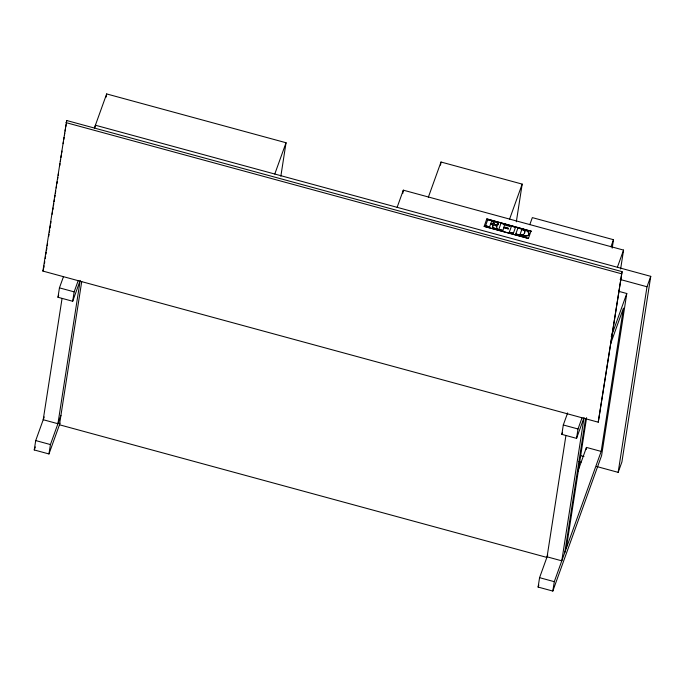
<?xml version="1.0" encoding="UTF-8"?>
<svg xmlns="http://www.w3.org/2000/svg" width="685" height="685" viewBox="0 0 685 685"><rect width="100%" height="100%" fill="white"/><g stroke="black" fill="none" stroke-linecap="round" stroke-linejoin="round"><path stroke-width="1.03" d="M496.805 228.31L496.848 226.512M492.977 225.177L492.669 226.572M498.337 224.337L498.38 223.892M42.89 271.072L66.71 120.517L622.066 271.637L598.245 422.191L42.89 271.072L43.386 269.684M43.806 267.938L44.131 265.831M44.456 263.725L44.782 261.619M45.279 258.459L45.604 256.353M45.929 254.246L46.255 252.14M46.589 250.034L46.914 247.936M47.239 245.829L47.565 243.723M48.712 236.351L49.037 234.244M49.371 232.138L49.697 230.032M50.022 227.925L50.347 225.819M50.673 223.712L51.007 221.606M52.146 214.234L52.48 212.127M52.805 210.021L53.13 207.915M53.456 205.808L53.79 203.702M54.115 201.604L54.44 199.498M54.766 197.391L55.091 195.285M55.425 193.179L55.75 191.072M56.239 187.913L56.564 185.806M56.898 183.7L57.223 181.594M57.549 179.487L57.874 177.381M58.208 175.274L58.533 173.168M59.681 165.796L60.006 163.689M60.331 161.583L60.657 159.477M60.982 157.379L61.316 155.272M61.641 153.166L61.967 151.06M63.114 143.687L63.44 141.581M63.765 139.475L64.099 137.368M64.424 135.262L64.75 133.155M65.075 131.049L65.4 128.943M65.734 126.836L66.06 124.73M66.385 122.624L66.71 120.517M60.066 423.116L48.96 453.958L34.25 449.959L35.714 440.566L44.217 416.942M62.044 298.549L43.215 419.725L57.925 423.724L80.196 280.422L72.696 301.263L57.977 297.256L59.441 287.863L63.414 276.826M95.069 127.341L95.395 125.227L650.75 276.346L621.912 461.938L618.161 472.359L596.481 466.459M48.96 453.958L50.425 444.565L60.922 415.393M72.696 301.263L74.151 291.861L78.133 280.799M106.175 97.073L106.663 93.931L286.047 142.745L280.841 176.25M81.72 281.569L59.467 424.786L546.553 557.333M402.823 193.324L403.311 190.165L623.564 250.093L620.619 269.034M440.524 165.162L441.012 162.02L522.184 184.111L516.327 221.803M484.149 226.392L528.418 238.44L484.149 226.392L486.787 218.917L531.021 231.213L486.787 218.917M485.554 225.802L489.604 226.906L485.554 225.802L487.754 219.637L495.829 222.034L498.218 223.593M487.754 219.637L493.757 221.349M490.657 223.978L492.721 224.826M491.599 221.383L493.414 221.863L494.339 223.276L493.483 223.909L490.837 223.473L491.607 221.306L493.397 221.94M492.712 227.745L497.113 228.944L492.712 227.745L492.575 227.112M496.839 226.589L494.81 224.954L496.214 225.023M503.886 227.591L508.176 228.841L503.886 227.591L502.85 230.502L498.791 229.398L500.992 223.242L510.119 225.725L500.992 223.242M502.85 230.502L498.808 229.329M509.289 232.258L513.356 233.285L515.548 227.206L511.498 226.101L509.289 232.258L513.356 233.285M511.498 226.101L515.54 227.274M527.287 235.777L524.213 236.111L515.771 234.022L517.98 227.865C521.148 229.569 528.161 228.824 529 233.508M517.98 227.865L526.397 230.443L528.931 232.806M521.842 229.543L524.102 230.314L524.881 231.821M618.538 291.271L626.784 293.514L601.593 455.611L552.821 591.069L538.11 587.071L539.574 577.669L547.743 554.978M584.057 417.533L576.556 438.374L561.846 434.367L563.301 424.974L567.651 412.901M565.904 435.651L547.075 556.828L561.786 560.835L583.894 418.586M552.821 591.069L554.285 581.676L601.182 451.424L623.444 308.122L610.498 344.084M576.556 438.374L578.012 428.973L581.985 417.936M564.791 552.495L585.581 418.681M612.184 248.141L613.495 239.707L532.331 217.616L529.788 224.671M566.289 548.325L586.591 417.67M586.146 449.506L586.463 447.416L601.182 451.424M598.245 422.191L622.066 271.637M618.161 472.359L647 286.767L650.75 276.346M492.566 227.189L492.686 226.504M528.837 234.244L529.017 233.431M524.582 233.08L524.89 231.744M492.789 226.136L492.935 225.673M94.376 128.069L106.663 93.931M57.977 297.256L58.696 295.278M34.25 449.959L35.337 446.945M274.779 174.041L286.047 142.745M397.129 207.332L403.311 190.165M428.356 197.177L441.012 162.02M489.604 226.906L490.674 223.901M509.529 219.268L522.184 184.111M508.176 228.841C509.297 226.341 501.317 228.67 504.828 224.954L509.888 226.41L510.119 225.725M521.85 229.466L520.009 234.621L523.306 234.912L524.599 233.003M528.418 238.44L531.063 230.965M610.96 246.754L613.495 239.707M617.382 267.27L623.564 250.093M561.846 434.367L562.556 432.381M611.251 336.66L626.784 293.514M577.832 471.4L586.463 447.416M538.11 587.071L538.838 585.058M528.486 234.929L528.854 234.167M494.356 223.199L493.491 223.832L491.676 223.618M497.969 224.791L498.346 224.26M527.964 235.469L528.495 234.852M527.27 235.854L527.972 235.392M497.978 224.714L497.25 225.04M523.314 234.835L521.088 234.835M497.661 224.86L494.81 224.954M526.431 236.008L522.878 235.82L515.788 233.945M65.966 122.606L621.312 273.726M620.156 279.463L647 286.767M59.441 287.863L74.151 291.861M563.301 424.974L578.012 428.973M580.88 455.696L583.971 456.535M578.928 461.681L581 462.247M35.714 440.566L50.425 444.565M539.574 577.669L554.285 581.676M522.92 229.758L523.588 229.98M494.87 221.606L495.837 221.957M494.818 224.877L496.608 226.05M496.668 222.325L497.892 223.122M492.198 224.389L492.969 225.254M524.111 230.237L524.881 231.256M497.113 228.944L496.813 228.233M498.226 223.516L498.372 223.969"/></g></svg>
